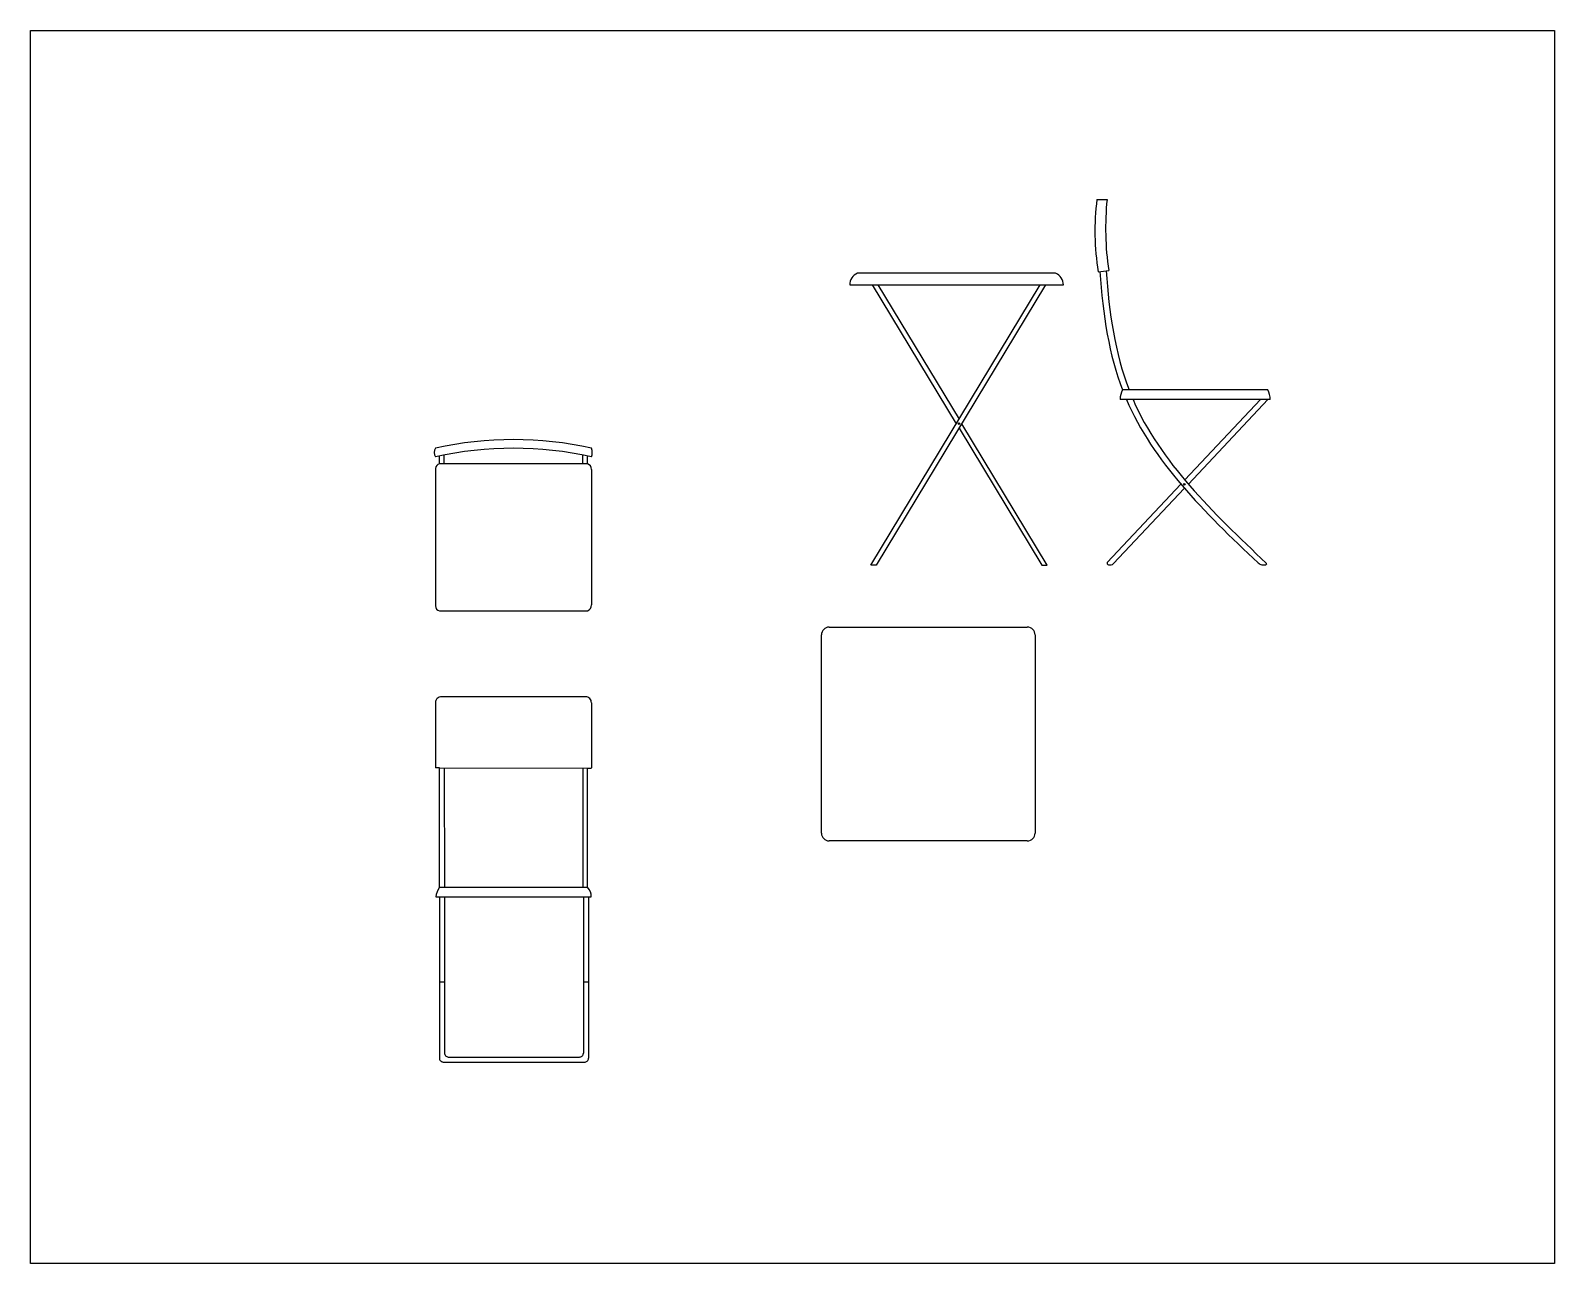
# Model space of a CAD drawing. Header units: millimetres. Extents: x -5545 to 6592, y -1722 to 1596.
# Drawn here: x 6199.5 to 6591.8, y 982.4 to 1299.7 of the extents above; entities that cross this region are included whole.
import ezdxf

# ---------------------------------------------------------------- set-up
doc = ezdxf.new("R2010")
doc.units = ezdxf.units.MM
doc.layers.add('simona arzu 1', color=1, linetype='Continuous')

msp = doc.modelspace()

# ---------------------------------------------------------------- linework, layer by layer
for p, q in [((6474.02, 1256.21), (6476.61, 1256.21)), ((6474.34, 1237.59), (6477.05, 1237.9)), ((6417.62, 1234.21), (6438.52, 1199.64)), ((6518.02, 1204.71), (6480.01, 1204.71)), ((6518.59, 1204.71), (6480.01, 1204.71)), ((6518.02, 1207.21), (6480.6, 1207.21)), ((6496.63, 1184.04), (6516.08, 1204.71)), ((6497.55, 1182.96), (6518.02, 1204.71)), ((6304.79, 1188.17), (6304.79, 1190.19)), ((6305.99, 1188.17), (6305.99, 1190.44)), ((6341.71, 1188.17), (6341.71, 1190.41)), ((6342.91, 1188.17), (6342.91, 1190.16)), ((6303.79, 1186.97), (6303.79, 1151.49)), ((6342.91, 1188.17), (6304.79, 1188.17)), ((6343.91, 1186.74), (6343.91, 1151.91)), ((6476.65, 1162.81), (6495.58, 1182.93)), ((6478.31, 1162.51), (6496.5, 1181.85)), ((6477.03, 1162.21), (6477.66, 1162.21)), ((6516.48, 1162.21), (6517.45, 1162.21)), ((6518.02, 1162.21), (6518.02, 1162.21)), ((6304.79, 1150.31), (6342.91, 1150.31)), ((6405.1, 1146.15), (6456.1, 1146.15)), ((6403.1, 1093.15), (6403.1, 1144.15)), ((6458.1, 1144.15), (6458.1, 1093.15)), ((6303.79, 1126.73), (6303.79, 1109.91)), ((6342.41, 1128.23), (6305.33, 1128.23)), ((6343.91, 1126.7), (6343.91, 1109.91)), ((6304.79, 1109.91), (6303.79, 1109.91)), ((6304.79, 1079.21), (6304.79, 1109.91)), ((6304.79, 1109.91), (6342.91, 1109.9)), ((6305.99, 1109.91), (6306.1, 1079.23)), ((6341.71, 1109.9), (6341.74, 1079.23)), ((6342.91, 1079.22), (6342.91, 1109.9)), ((6342.91, 1109.9), (6343.91, 1109.9)), ((6456.1, 1091.15), (6405.1, 1091.15)), ((6304.79, 1079.21), (6342.92, 1079.21)), ((6303.87, 1076.73), (6343.87, 1076.73)), ((6304.79, 1076.73), (6304.79, 1035.18)), ((6306.09, 1076.73), (6306.09, 1036.54)), ((6341.85, 1076.73), (6341.85, 1036.5)), ((6343.15, 1076.73), (6343.15, 1035.2)), ((6304.79, 1054.92), (6306.09, 1054.92)), ((6341.85, 1054.92), (6343.15, 1054.92)), ((6305.76, 1034.23), (6342.19, 1034.23)), ((6307.06, 1035.53), (6340.84, 1035.53))]:
    msp.add_line(p, q)
at = {"color": 1}
msp.add_xline((5839.96, 413.31), (1, 0), dxfattribs=at)
at = {"color": 5}
msp.add_lwpolyline([(6199.54, 1299.68), (6591.79, 1299.68), (6591.79, 982.4), (6199.54, 982.4)], close=True, dxfattribs=at)
msp.add_lwpolyline([(6412.39, 1237.21, 0.302776), (6410.39, 1234.21), (6465.39, 1234.21, 0.302776), (6463.39, 1237.21)], format="xyb", close=True)
for points in [[(6459.82, 1234.21), (6460.79, 1234.21), (6417.22, 1162.12), (6415.84, 1162.12), (6459.42, 1234.21)], [(6437.83, 1198.5), (6416.24, 1234.21), (6417.22, 1234.21)], [(6438.52, 1197.36), (6459.82, 1162.12), (6461.2, 1162.12), (6439.21, 1198.5)]]:
    msp.add_lwpolyline(points)
for centre, radius in [((6438.52, 1198.51), 0.201), ((6496.5, 1182.9), 0.194)]:
    msp.add_circle(centre, radius)
for centre, radius, start, end in [((6537.06, 1248), 63.57, 172.5735, 189.4195), ((6551.53, 1248.83), 75.28, 174.369, 188.3362), ((6484.7, 1204.94), 4.69, 150.9498, 182.664), ((6513.08, 1204.77), 5.51, 359.4041, 26.2418), ((6323.79, 1102.51), 91.9, 77.3584, 102.5704), ((6305.52, 1191.09), 2.05, 147.1093, 212.8907), ((6323.79, 1100.28), 91.9, 77.3584, 102.5704), ((6341.31, 1191.06), 2.83, 336.7999, 23.2001), ((6305.14, 1186.86), 1.36, 105.0212, 175.3446), ((6342.41, 1186.75), 1.51, 359.6589, 70.3234), ((6477.07, 1162.66), 0.451, 161.0087, 264.505), ((6477.61, 1163.17), 0.959, 273.2401, 316.7383), ((6516.67, 1163.85), 1.64, 226.1279, 263.1405), ((6517.39, 1162.46), 0.258, 282.3781, 33.4015), ((6305.08, 1151.57), 1.29, 176.5228, 257.1115), ((6342.35, 1151.77), 1.57, 291.1052, 4.8398), ((6405.1, 1144.15), 2, 90, 180), ((6456.1, 1144.15), 2, 0, 90), ((6305.29, 1126.73), 1.5, 88.7332, 180), ((6342.41, 1126.73), 1.5, 358.7332, 90), ((6405.1, 1093.15), 2, 180, 270), ((6456.1, 1093.15), 2, 270, 0), ((6309.12, 1076.19), 5.28, 145.1325, 174.1652), ((6340.39, 1076.82), 3.48, 358.5696, 43.5993), ((6307.1, 1036.54), 1.01, 176.7769, 267.5563), ((6340.84, 1036.54), 1.01, 266.7769, 357.5563), ((6305.8, 1035.24), 1.01, 176.7769, 267.5563), ((6342.14, 1035.24), 1.01, 266.7769, 357.5563)]:
    msp.add_arc(centre, radius, start, end)
for points in [[(6474.79, 1237.64), (6475.55, 1226.61), (6477.13, 1215.93), (6480.6, 1207.21)], [(6476.4, 1237.83), (6477.14, 1227.08), (6478.64, 1216.68), (6482.28, 1207.21)], [(6481.61, 1204.71), (6488.4, 1188.81), (6501.66, 1175.72), (6515.53, 1162.66)], [(6483.3, 1204.71), (6490.24, 1188.69), (6503.89, 1175.63), (6517.61, 1162.61)]]:
    msp.add_open_spline(points, degree=3)
at = {"layer": 'simona arzu 1', "color": 1}
msp.add_xline((5056.75, 518.69), (1, 0), dxfattribs=at)

doc.saveas('drawing.dxf')
